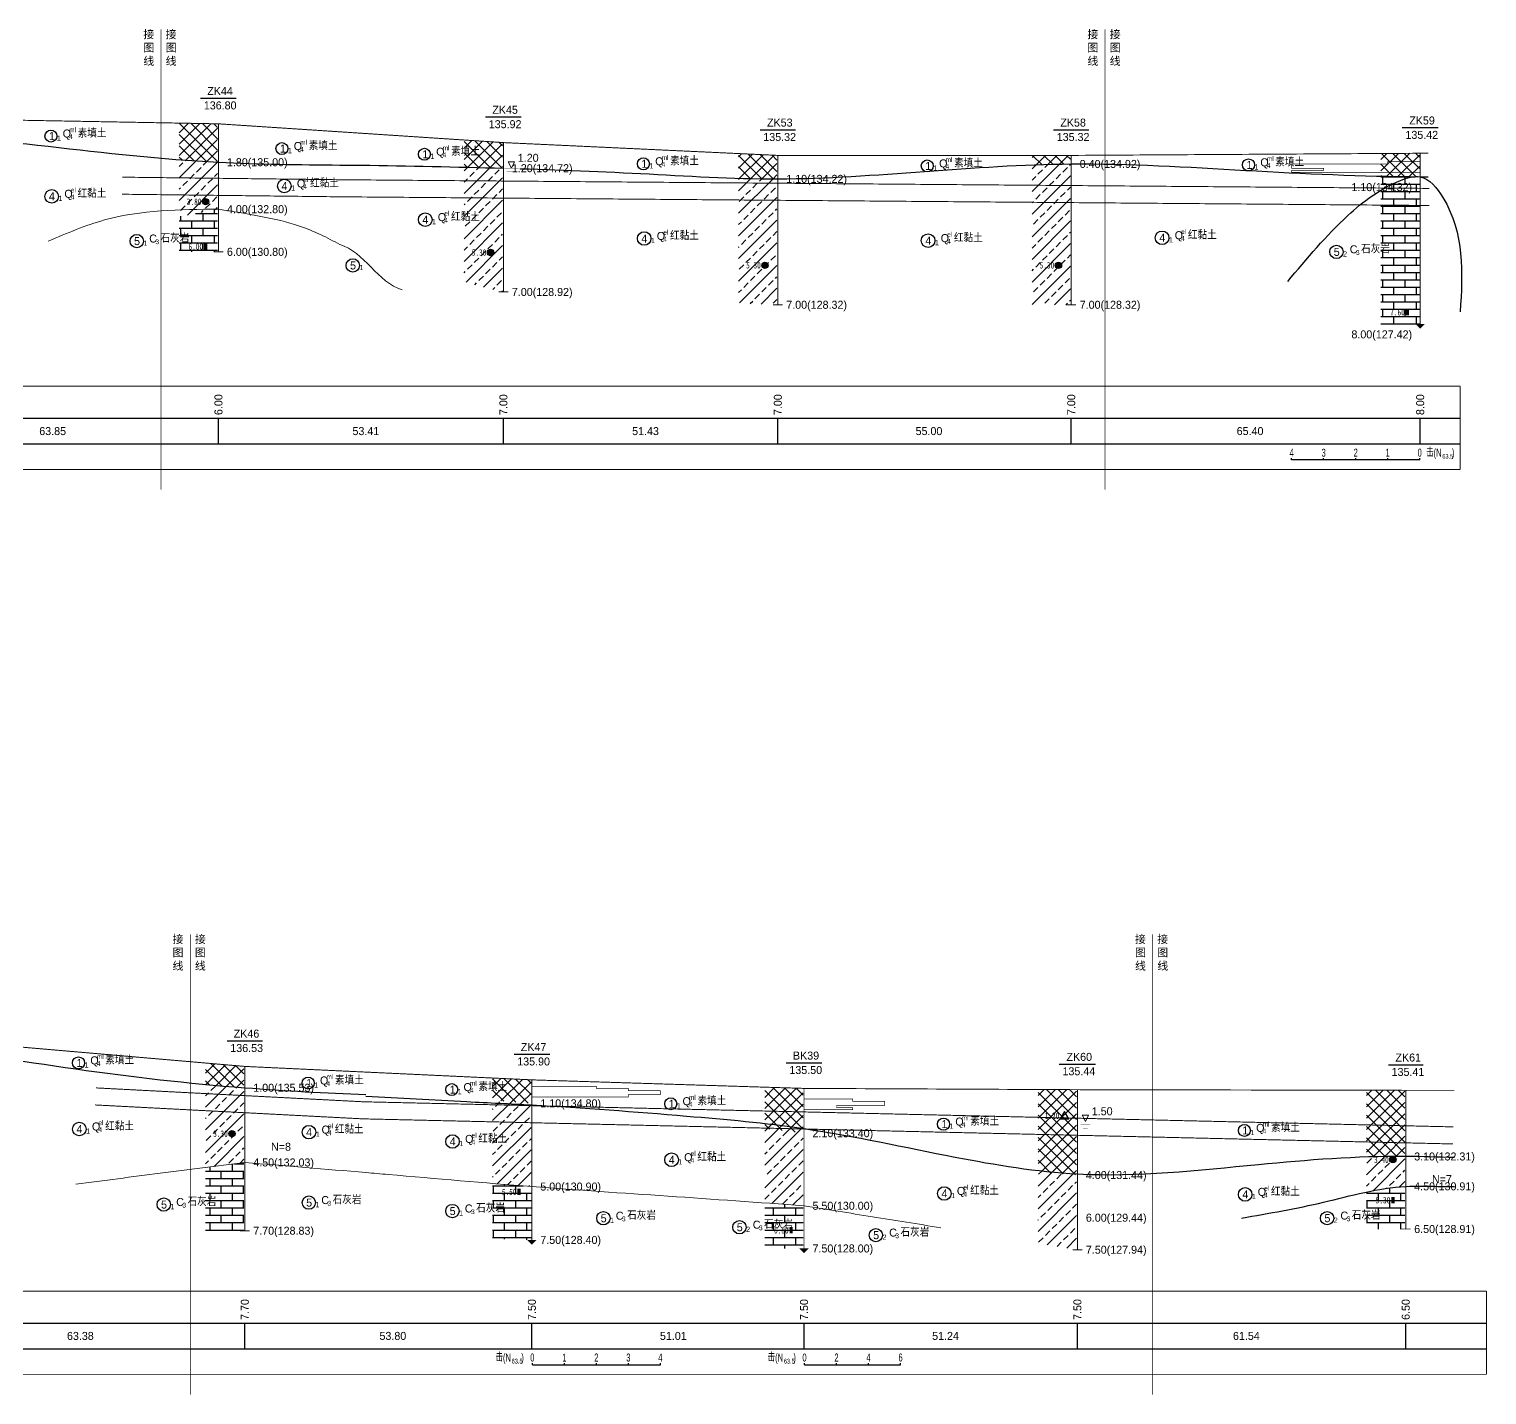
# Model space of a CAD drawing. Header units: inches. Extents: x -205 to 12199, y -11610 to -150.
# Drawn here: x 335.3 to 790.6, y -1922.2 to -1495.5 of the extents above; entities that cross this region are included whole.
import ezdxf
from ezdxf.enums import TextEntityAlignment as Align

# ---------------------------------------------------------------- set-up
doc = ezdxf.new("R2010")
doc.units = ezdxf.units.IN
doc.header["$MEASUREMENT"] = 0
doc.linetypes.add('ACAD_ISO03W100', pattern=[30, 12, -18])
doc.linetypes.add('ACAD_ISO05W100', pattern=[34, 24, -3, 0.5, -3, 0.5, -3])
for name, color, linetype in [('GiCAD_PouMian', 7, 'Continuous'), ('GICAD_QUYANG', 7, 'Continuous'), ('地质-原位曲线', 7, 'Continuous'), ('地质-图框', 7, 'Continuous'), ('地质-地层符号', 3, 'Continuous'), ('地质-地层线', 7, 'Continuous'), ('地质-地面线', 7, 'Continuous'), ('地质-填充花纹', 4, 'Continuous'), ('地质-文字', 7, 'Continuous'), ('地质-标注栏', 7, 'Continuous'), ('地质-标贯', 7, 'Continuous'), ('地质-水位线', 5, 'Continuous'), ('地质-钻孔', 7, 'Continuous'), ('管底', 7, 'Continuous'), ('红线', 1, 'ACAD_ISO05W100')]:
    doc.layers.add(name, color=color, linetype=linetype)
doc.styles.add('LZ_PMT_LINE', font='', dxfattribs={"height": 2})
doc.styles.get("Standard").update_dxf_attribs({"font": ''})
doc.styles.add('地层编号', font='Comfont.shx', dxfattribs={"width": 0.7, "height": 2.5, "bigfont": 'Hztxt12a.shx'})
doc.styles.add('层底标注', font='Comfont.shx', dxfattribs={"width": 0.7, "height": 2.5, "bigfont": 'Hztxt12a.shx'})
doc.styles.add('岩土名称', font='Comfont.shx', dxfattribs={"width": 0.7, "height": 2.5, "bigfont": 'Hztxt12a.shx'})
doc.styles.add('时代', font='Comfont.shx', dxfattribs={"width": 0.7, "height": 2.5, "bigfont": 'Hztxt12a.shx'})
doc.styles.add('标注栏数据', font='Comfont.shx', dxfattribs={"width": 0.7, "height": 2.5, "bigfont": 'Hztxt12a.shx'})
doc.styles.add('标贯动探', font='Comfont.shx', dxfattribs={"width": 0.7, "height": 2.5, "bigfont": 'Hztxt12a.shx'})
doc.styles.add('钻孔标注', font='Comfont.shx', dxfattribs={"width": 0.7, "height": 2.5, "bigfont": 'Hztxt12a.shx'})
doc.styles.get('LZ_PMT_LINE').set_extended_font_data('SimSun')
doc.styles.get('Standard').set_extended_font_data('SimSun')
doc.linetypes.add('bzhjcx', pattern='A,0.001,[2,XX1.shx,S=1,R=0,X=1,Y=0],-2', length=2.001)
doc.linetypes.add('swx', pattern='A,7,-1.5,["●",LZ_PMT_LINE,S=0.05,R=0,X=0,Y=0],-1.5', length=10)
pattern_1 = [(45, (-6948.877, -1704.864), (-3.535534, 3.535534), []), (45, (-6945.3413, -1704.864), (-3.535534, 3.535534), [2, -1])]
pattern_2 = [(45, (-6948.8768, -1704.864), (-1.76776695, 1.76776695), []), (135, (-6948.8768, -1704.864), (-1.76776695, -1.76776695), [])]
pattern_3 = [(45, (-7800.7176, -1992.5664), (-3.535534, 3.535534), []), (45, (-7797.182, -1992.5664), (-3.535534, 3.535534), [2, -1])]
pattern_4 = [(0, (-7800.7176, -1992.5664), (0, 2.3), []), (90, (-7800.7176, -1992.5664), (-3.5, 2.3), [2.3, -2.3])]
pattern_5 = [(45, (-7800.7176, -1992.5664), (-1.76776695, 1.76776695), []), (135, (-7800.7176, -1992.5664), (-1.76776695, -1.76776695), [])]

# ---------------------------------------------------------------- blocks, each defined once
blk = doc.blocks.new('gkqy_yuan.dwg不标')
at = {"layer": 'GiCAD_PouMian'}
h = blk.add_hatch(color=7, dxfattribs=at)
edge = h.paths.add_edge_path()
edge.add_arc((0, 0), 1, 0, 360)
at = {"layer": 'GICAD_QUYANG', "color": 7}
blk.add_circle((0, 0), 1, dxfattribs=at)
blk = doc.blocks.new('gkqy_yan.dwg不标', base_point=(0, -1))
at = {"color": 7}
blk.add_solid([(-0.5, -2), (-0.5, 0), (0.5, -2), (0.5, 0)], dxfattribs=at)
blk = doc.blocks.new('shuiweifhcj')
at = {"color": 7, "linetype": 'Continuous'}
blk.add_wipeout([(-2.46, -2.23), (2.54, -2.23), (2.54, 2.23), (-2.46, 2.23)], dxfattribs=at).dxf.layer = '地质-水位线'
at = {"color": 7}
for points, const_width in [([(-2.25, 0.02), (2.32, 0.02)], 0.075), ([(-1.5, -1), (1.5, -1)], 0.075), ([(-0.75, -2), (0.75, -2)], 0.05)]:
    blk.add_lwpolyline(points, dxfattribs=dict(at, const_width=const_width))
at = {"color": 7, "lineweight": 0}
blk.add_lwpolyline([(0.02, 0.02), (1.02, 2.02), (-0.98, 2.02), (0.02, 0.02)], dxfattribs=at)
blk = doc.blocks.new('gkqy_shui.dwg不标', base_point=(0, 0.38))
at = {"color": 7}
blk.add_lwpolyline([(1.33, -0.77), (0, 1.53), (-1.33, -0.77)], close=True, dxfattribs=at)

msp = doc.modelspace()

# ---------------------------------------------------------------- hatches: boundary and pattern name
at = {"layer": '地质-填充花纹', "linetype": 'Continuous'}
h = msp.add_hatch(dxfattribs=at)
h.set_pattern_fill('GKSTT', scale=0.5, style=0, pattern_type=2)
h.set_pattern_definition([(45, (-6858.8768, -1704.864), (-1.76776695, 1.76776695), []), (135, (-6858.8768, -1704.864), (-1.76776695, -1.76776695), [])])
h.paths.add_polyline_path([(394.15814, -1525.04341), (394.15814, -1537.03266), (385.9777, -1536.53245), (382.15814, -1536.24707), (382.15814, -1524.82539)])
h = msp.add_hatch(dxfattribs=at)
h.set_pattern_fill('GKSTT', scale=0.5, style=0, pattern_type=2)
h.set_pattern_definition(pattern_2)
h.paths.add_polyline_path([(483.16923, -1530.89817), (483.16923, -1538.90772), (473.90696, -1538.65084), (471.16923, -1538.5817), (471.16923, -1530.10725)])
h = msp.add_hatch(dxfattribs=at)
h.set_pattern_fill('GKSTT', scale=0.5, style=0, pattern_type=2)
h.set_pattern_definition(pattern_2)
h.paths.add_polyline_path([(568.88648, -1534.90292), (568.88648, -1542.24553), (561.23996, -1542.1724), (556.88648, -1542.05758), (556.88648, -1534.34295)])
h = msp.add_hatch(dxfattribs=at)
h.set_pattern_fill('GKSTT', scale=0.5, style=0, pattern_type=2)
h.set_pattern_definition(pattern_2)
h.paths.add_polyline_path([(769.55516, -1541.57828), (760.26204, -1541.46544), (757.55516, -1541.40447), (757.55516, -1534.3229), (769.55516, -1534.24951)])
h = msp.add_hatch(dxfattribs=at)
h.set_pattern_fill('GKFZNT', scale=0.5, style=0, pattern_type=2)
h.set_pattern_definition([(45, (-6858.877, -1704.864), (-3.535534, 3.535534), []), (45, (-6855.3413, -1704.864), (-3.535534, 3.535534), [2, -1])])
h.paths.add_polyline_path([(385.9777, -1536.53245), (394.15814, -1537.03266), (394.15814, -1551.76176), (387.45927, -1553.02501), (382.54588, -1553.95155), (382.15814, -1554.02467), (382.15814, -1536.24707)])
h = msp.add_hatch(dxfattribs=at)
h.set_pattern_fill('GKFZNT', scale=0.5, style=0, pattern_type=2)
h.set_pattern_definition(pattern_1)
h.paths.add_polyline_path([(473.90696, -1538.65084), (483.16923, -1538.90772), (483.16923, -1577.52252), (477.80714, -1576.2615), (472.2417, -1574.6577), (471.16923, -1574.31724), (471.16923, -1538.5817)])
h = msp.add_hatch(dxfattribs=at)
h.set_pattern_fill('GKSTT', scale=0.5, style=0, pattern_type=2)
h.set_pattern_definition(pattern_2)
h.paths.add_polyline_path([(660.55312, -1537.58543), (654.90303, -1537.67976), (649.90523, -1537.82718), (648.55312, -1537.88098), (648.55312, -1534.91459), (660.55312, -1534.91459)])
h = msp.add_hatch(dxfattribs=at)
h.set_pattern_fill('GKFZNT', scale=0.5, style=0, pattern_type=2)
h.set_pattern_definition(pattern_1)
h.paths.add_polyline_path([(660.55312, -1581.58), (655.71228, -1581.55579), (650.6213, -1581.53224), (648.55312, -1581.52422), (648.55312, -1537.88098), (649.90523, -1537.82718), (654.90303, -1537.67976), (660.55312, -1537.58543)])
h = msp.add_hatch(dxfattribs=at)
h.set_pattern_fill('GKFZNT', scale=0.5, style=0, pattern_type=2)
h.set_pattern_definition(pattern_1)
h.paths.add_polyline_path([(561.23996, -1542.1724), (568.88648, -1542.24553), (568.88648, -1581.57077), (563.78852, -1581.35689), (558.44315, -1581.07925), (556.88648, -1580.98958), (556.88648, -1542.05758)])
h = msp.add_hatch(dxfattribs=at)
h.set_pattern_fill('GKSHY', scale=0.5, style=0, pattern_type=2)
h.set_pattern_definition([(0, (-6948.8768, -1704.864), (0, 2.3), []), (90, (-6948.8768, -1704.864), (-3.5, 2.3), [2.3, -2.3])])
h.paths.add_polyline_path([(760.26204, -1541.46544), (769.55516, -1541.57828), (769.55516, -1587.58132), (757.55516, -1587.58132), (757.55516, -1541.40447)])
h = msp.add_hatch(dxfattribs=at)
h.set_pattern_fill('GKSHY', scale=0.5, style=0, pattern_type=2)
h.set_pattern_definition([(0, (-6858.8768, -1704.864), (0, 2.3), []), (90, (-6858.8768, -1704.864), (-3.5, 2.3), [2.3, -2.3])])
h.paths.add_polyline_path([(394.15814, -1565.04795), (382.15814, -1565.04795), (382.15814, -1554.02467), (382.54588, -1553.95155), (387.45927, -1553.02501), (394.15814, -1551.76176)])
h = msp.add_hatch(dxfattribs=at)
h.set_pattern_fill('GKSTT', scale=0.5, style=0, pattern_type=2)
h.set_pattern_definition([(45, (-7710.7176, -1992.5664), (-1.76776695, 1.76776695), []), (135, (-7710.7176, -1992.5664), (-1.76776695, -1.76776695), [])])
h.paths.add_polyline_path([(402.38941, -1819.52873), (402.38941, -1826.19628), (394.5166, -1825.54329), (390.38941, -1825.16331), (390.38941, -1818.49111)])
h = msp.add_hatch(dxfattribs=at)
h.set_pattern_fill('GKFZNT', scale=0.5, style=0, pattern_type=2)
h.set_pattern_definition([(45, (-7710.7176, -1992.5664), (-3.535534, 3.535534), []), (45, (-7707.182, -1992.5664), (-3.535534, 3.535534), [2, -1])])
h.paths.add_polyline_path([(394.5166, -1825.54329), (402.38941, -1826.19628), (402.38941, -1849.58238), (396.07127, -1850.3919), (391.11181, -1851.02733), (390.38941, -1851.11989), (390.38941, -1825.16331)])
h = msp.add_hatch(dxfattribs=at)
h.set_pattern_fill('GKSTT', scale=0.5, style=0, pattern_type=2)
h.set_pattern_definition(pattern_5)
h.paths.add_polyline_path([(492.06137, -1823.73868), (492.06137, -1831.06489), (482.43356, -1830.33957), (480.06137, -1830.19135), (480.06137, -1823.17662)])
h = msp.add_hatch(dxfattribs=at)
h.set_pattern_fill('GKFZNT', scale=0.5, style=0, pattern_type=2)
h.set_pattern_definition(pattern_3)
h.paths.add_polyline_path([(482.43356, -1830.33957), (492.06137, -1831.06489), (492.06137, -1857.06385), (482.34871, -1856.29178), (480.06137, -1856.10302), (480.06137, -1830.19135)])
h = msp.add_hatch(dxfattribs=at)
h.set_pattern_fill('GKSTT', scale=0.5, style=0, pattern_type=2)
h.set_pattern_definition(pattern_5)
h.paths.add_polyline_path([(577.07775, -1826.40917), (577.07775, -1840.38752), (569.61723, -1839.50739), (565.07775, -1839.00049), (565.07775, -1826.03278)])
h = msp.add_hatch(dxfattribs=at)
h.set_pattern_fill('GKSTT', scale=0.5, style=0, pattern_type=2)
h.set_pattern_definition(pattern_5)
h.paths.add_polyline_path([(662.47216, -1826.81582), (662.47216, -1853.46223), (654.52685, -1852.78109), (650.47216, -1852.27482), (650.47216, -1826.75962)])
h = msp.add_hatch(dxfattribs=at)
h.set_pattern_fill('GKSTT', scale=0.5, style=0, pattern_type=2)
h.set_pattern_definition(pattern_5)
h.paths.add_polyline_path([(765.03354, -1827.0165), (765.03354, -1847.68711), (758.90392, -1847.77192), (753.90566, -1847.90284), (753.03354, -1847.93467), (753.03354, -1826.9931)])
h = msp.add_hatch(dxfattribs=at)
h.set_pattern_fill('GKFZNT', scale=0.5, style=0, pattern_type=2)
h.set_pattern_definition(pattern_3)
h.paths.add_polyline_path([(569.61723, -1839.50739), (577.07775, -1840.38752), (577.07775, -1863.06581), (569.73319, -1862.54084), (565.07775, -1862.20869), (565.07775, -1839.00049)])
h = msp.add_hatch(dxfattribs=at)
h.set_pattern_fill('GKFZNT', scale=0.5, style=0, pattern_type=2)
h.set_pattern_definition(pattern_3)
h.paths.add_polyline_path([(765.03354, -1857.04289), (759.16521, -1857.65099), (754.24346, -1858.52881), (753.03354, -1858.79713), (753.03354, -1847.93467), (753.90566, -1847.90284), (758.90392, -1847.77192), (765.03354, -1847.68711)])
h = msp.add_hatch(dxfattribs=at)
h.set_pattern_fill('GKSHY', scale=0.5, style=0, pattern_type=2)
h.set_pattern_definition([(0, (-7710.7176, -1992.5664), (0, 2.3), []), (90, (-7710.7176, -1992.5664), (-3.5, 2.3), [2.3, -2.3])])
h.paths.add_polyline_path([(402.38941, -1870.88368), (390.38941, -1870.88368), (390.38941, -1851.11989), (391.11181, -1851.02733), (396.07127, -1850.3919), (402.38941, -1849.58238)])
h = msp.add_hatch(dxfattribs=at)
h.set_pattern_fill('GKFZNT', scale=0.5, style=0, pattern_type=2)
h.set_pattern_definition(pattern_3)
h.paths.add_polyline_path([(654.52685, -1852.78109), (662.47216, -1853.46223), (662.47216, -1876.77679), (650.47216, -1874.84692), (650.47216, -1852.27482)])
h = msp.add_hatch(dxfattribs=at)
h.set_pattern_fill('GKSHY', scale=0.5, style=0, pattern_type=2)
h.set_pattern_definition(pattern_4)
h.paths.add_polyline_path([(482.34871, -1856.29178), (492.06137, -1857.06385), (492.06137, -1873.74239), (480.06137, -1873.35877), (480.06137, -1856.10302)])
h = msp.add_hatch(dxfattribs=at)
h.set_pattern_fill('GKSHY', scale=0.5, style=0, pattern_type=2)
h.set_pattern_definition(pattern_4)
h.paths.add_polyline_path([(765.03354, -1870.35032), (753.03354, -1870.35032), (753.03354, -1858.79713), (754.24346, -1858.52881), (759.16521, -1857.65099), (765.03354, -1857.04289)])
h = msp.add_hatch(dxfattribs=at)
h.set_pattern_fill('GKSHY', scale=0.5, style=0, pattern_type=2)
h.set_pattern_definition(pattern_4)
h.paths.add_polyline_path([(569.73319, -1862.54084), (577.07775, -1863.06581), (577.07775, -1876.41701), (565.07775, -1876.41701), (565.07775, -1862.20869)])

# ---------------------------------------------------------------- linework, layer by layer
msp.add_spline([(728.41612, -1574.354), (747.20274, -1553.71158), (763.6058, -1542.76839), (769.80516, -1541.58132), (776.89558, -1548.06419), (782.3232, -1583.81051)], degree=3)
at = {"layer": '地质-原位曲线', "color": 7, "linetype": 'Continuous'}
for p, q in [((729.65494, -1630.04797), (729.65494, -1629.54797)), ((769.65494, -1630.04797), (729.65494, -1630.04797)), ((739.65494, -1630.04797), (739.65494, -1629.54797)), ((749.65494, -1630.04797), (749.65494, -1629.54797)), ((759.65494, -1630.04797), (759.65494, -1629.54797)), ((769.65494, -1630.04797), (769.65494, -1629.54797)), ((492.46109, -1912.75034), (492.46109, -1912.25034)), ((502.46109, -1912.75034), (502.46109, -1912.25034)), ((512.46109, -1912.75034), (512.46109, -1912.25034)), ((522.46109, -1912.75034), (522.46109, -1912.25034)), ((532.46109, -1912.75034), (532.46109, -1912.25034)), ((577.4777, -1912.75034), (577.4777, -1912.25034)), ((587.4777, -1912.75034), (587.4777, -1912.25034)), ((597.4777, -1912.75034), (597.4777, -1912.25034)), ((607.4777, -1912.75034), (607.4777, -1912.25034)), ((492.46109, -1912.75034), (532.46109, -1912.75034)), ((577.4777, -1912.75034), (607.4777, -1912.75034))]:
    msp.add_line(p, q, dxfattribs=at)
at = {"layer": '地质-原位曲线', "color": 7, "linetype": 'Continuous', "const_width": 0.2, "flags": 128}
for points in [[(769.65494, -1536.91465), (759.65494, -1536.91465), (759.65494, -1537.58132), (729.65494, -1537.58132), (729.65494, -1538.24798), (729.65494, -1538.24798), (729.65494, -1538.91465), (739.65494, -1538.91465), (739.65494, -1539.58132), (729.65494, -1539.58132), (729.65494, -1540.24798), (769.65494, -1540.24798)], [(492.46109, -1825.75039), (512.46109, -1825.75039), (512.46109, -1826.41704), (522.46109, -1826.41704), (522.46109, -1827.08372), (532.46109, -1827.08372), (532.46109, -1827.75039), (532.46109, -1827.75039), (532.46109, -1828.41704), (522.46109, -1828.41704), (522.46109, -1829.08372), (492.46109, -1829.08372)], [(577.4777, -1829.75034), (592.4777, -1829.75034), (592.4777, -1830.41701), (602.4777, -1830.41701), (602.4777, -1831.08367), (602.4777, -1831.08367), (602.4777, -1831.75034), (587.4777, -1831.75034), (587.4777, -1832.41701), (592.4777, -1832.41701), (592.4777, -1833.08367), (577.4777, -1833.08367)]]:
    msp.add_lwpolyline(points, dxfattribs=at)
at = {"layer": '地质-地层符号', "color": 7, "linetype": 'Continuous'}
for centre, major_axis in [((342.07721, -1528.88131), (0, 1.875)), ((414.23871, -1532.78892), (0, 1.875)), ((458.74426, -1534.55549), (0, 1.875)), ((527.15286, -1537.54795), (0, 1.875)), ((615.8448, -1538.21459), (0, 1.875)), ((716.17914, -1537.88129), (0, 1.875)), ((414.97701, -1544.48054), (0, 2.125)), ((342.32721, -1547.71464), (0, 2.125)), ((458.99426, -1554.99028), (0, 2.125)), ((368.88851, -1561.68962), (0, 2.08333)), ((527.40286, -1560.88129), (0, 2.125)), ((616.0948, -1561.54792), (0, 2.125)), ((689.17863, -1560.6606), (0, 2.125)), ((743.63799, -1565.05501), (0, 2.08333)), ((436.3666, -1569.29919), (0, 2.08333)), ((350.70146, -1818.45037), (0, 1.875)), ((422.43394, -1824.7423), (0, 1.875)), ((467.26992, -1826.7942), (0, 1.875)), ((535.69456, -1831.21703), (0, 1.875)), ((350.95146, -1839.11704), (0, 2.125)), ((422.68394, -1840.08632), (0, 2.125)), ((620.89995, -1837.58367), (0, 1.875)), ((714.87785, -1839.55032), (0, 1.875)), ((467.51992, -1843.00122), (0, 2.125)), ((535.94456, -1848.71703), (0, 2.125)), ((621.14995, -1859.25034), (0, 2.125)), ((715.12785, -1859.55033), (0, 2.125)), ((377.31677, -1862.70866), (0, 2.08333)), ((422.64227, -1862.10653), (0, 2.08333)), ((467.47825, -1864.73622), (0, 2.08333)), ((514.6488, -1866.98912), (0, 2.08333)), ((740.72653, -1866.95866), (0, 2.08333)), ((557.15699, -1869.79299), (0, 2.08333)), ((599.75968, -1872.26701), (0, 2.08333))]:
    msp.add_ellipse(centre, major_axis=major_axis, ratio=1, dxfattribs=at)
at = {"layer": '地质-地层线', "color": 7, "lineweight": 25}
for points, knots in [([(92.31928, -1525.91463), (95.6526, -1525.91371), (102.31925, -1525.91187), (123.31814, -1525.94082), (155.30904, -1525.42393), (198.93131, -1524.25691), (243.1371, -1526.27583), (290.90104, -1526.36112), (341.20253, -1532.07398), (389.20221, -1537.56531), (419.67256, -1537.79809), (432.31928, -1537.91529)], [0, 0, 0, 0, 10, 20, 62.995636475, 105.99127295, 150.85304123, 195.71480951, 249.152050748, 302.589291986, 340.512808094, 340.512808094, 340.512808094, 340.512808094]), ([(432.31928, -1537.91529), (434.51752, -1537.93566), (451.56037, -1538.09842), (482.88219, -1538.80173), (526.27535, -1540.35576), (570.1426, -1543.31093), (614.97006, -1539.86212), (663.67252, -1536.44965), (715.31175, -1539.70782), (752.46509, -1541.53617), (771.48121, -1541.58756), (772.31928, -1541.58865)], [340.512808094, 340.512808094, 340.512808094, 340.512808094, 347.104623102, 391.619954218, 434.510973121, 477.401992023, 523.294668166, 569.187344309, 623.725048171, 678.262752032, 680.777046144, 680.777046144, 680.777046144, 680.777046144]), ([(100.47847, -1815.95036), (103.81169, -1815.95421), (110.47813, -1815.96192), (130.92929, -1815.84374), (161.76652, -1817.86539), (204.98337, -1821.01922), (250.02552, -1817.32981), (299.09717, -1812.19592), (349.82601, -1820.78986), (397.53087, -1826.30533), (427.84931, -1827.81781), (440.47847, -1828.35841)], [0, 0, 0, 0, 10, 20, 61.343262624, 102.686525249, 149.737052744, 196.787580239, 249.929060945, 303.070541651, 340.973324482, 340.973324482, 340.973324482, 340.973324482])]:
    msp.add_open_spline(points, degree=3, knots=knots, dxfattribs=at)
at = {"layer": '地质-地层线', "color": 7, "linetype": 'bzhjcx', "lineweight": 0}
for points in [[(341.20321, -1561.74778), (358.84143, -1555.09179), (394.40814, -1551.71462)], [(349.82746, -1856.31691), (376.23344, -1852.93363), (402.63941, -1849.55035)], [(577.32775, -1863.08368), (598.67585, -1866.51693), (620.02395, -1869.95018)]]:
    msp.add_spline(points, degree=3, dxfattribs=at)
for points, knots in [([(394.40814, -1551.71462), (403.42108, -1553.13786), (418.77641, -1555.56263), (428.36061, -1560.63608), (432.31928, -1562.73163)], [0, 0, 0, 0, 23.17282119, 39.479477978, 39.479477978, 39.479477978, 39.479477978]), ([(440.47847, -1852.71848), (442.81085, -1852.91704), (460.08675, -1854.39451), (491.50753, -1857.18927), (534.82261, -1860.04427), (563.15937, -1862.07054), (577.32775, -1863.08368)], [37.971522638, 37.971522638, 37.971522638, 37.971522638, 44.993922575, 89.98784515, 132.601763066, 175.215680981, 175.215680981, 175.215680981, 175.215680981])]:
    msp.add_open_spline(points, degree=3, knots=knots, dxfattribs=at)
at = {"layer": '地质-地层线', "color": 7, "linetype": 'bzhjcx', "lineweight": 0, "start_tangent": (0.960274645, -0.279056635), "end_tangent": (0.960274645, -0.279056635)}
msp.add_spline([(432.31928, -1562.73163), (451.81359, -1576.91835)], degree=3, dxfattribs=at)
at = {"layer": '地质-地层线', "color": 7, "linetype": 'bzhjcx', "lineweight": 0}
msp.add_open_spline([(402.63941, -1849.55035), (415.25311, -1850.59759), (427.86681, -1851.64482), (440.47847, -1852.71848)], degree=3, dxfattribs=at)
at = {"layer": '地质-地层线', "color": 7, "linetype": 'bzhjcx'}
msp.add_open_spline([(714.00385, -1866.9168), (722.56677, -1865.43727), (739.6926, -1862.47821), (759.8645, -1856.51568), (773.68239, -1857.03189), (778.74809, -1857.04868), (780.47847, -1857.0447)], degree=3, knots=[0, 0, 0, 0, 26.113277813, 52.226555627, 62.226555627, 67.418829257, 67.418829257, 67.418829257, 67.418829257], dxfattribs=at)
at = {"layer": '地质-地面线', "color": 7, "linetype": 'Continuous', "const_width": 0.3}
for points in [[(92.31928, -1517.24796), (112.31928, -1517.24796), (198.30309, -1520.78129), (287.99628, -1523.11466), (394.40814, -1525.04795), (432.31928, -1527.54666)], [(432.31928, -1527.54666), (483.41923, -1530.91465), (569.13648, -1534.91459), (660.80312, -1534.91459), (769.80516, -1534.24798), (772.31928, -1534.24798)], [(100.47847, -1811.95036), (120.47847, -1811.95036), (203.07139, -1814.55035), (297.01352, -1810.41705), (402.63941, -1819.55035), (440.47847, -1821.32265)], [(440.47847, -1821.32265), (492.31137, -1823.75039), (577.32775, -1826.41701), (662.72216, -1826.817), (765.28354, -1827.01699), (780.47847, -1827.01699)]]:
    msp.add_lwpolyline(points, dxfattribs=at)
at = {"layer": '地质-标注栏', "color": 7, "linetype": 'Continuous', "const_width": 0.3}
for points in [[(52.31949, -1607.04797), (442.31949, -1607.04797)], [(392.31949, -1607.04797), (782.31949, -1607.04797)], [(782.31949, -1607.04797), (782.31949, -1633.04797)], [(52.31949, -1633.04797), (442.31949, -1633.04797)], [(392.31949, -1633.04797), (782.31949, -1633.04797)], [(60.47867, -1889.75034), (450.47867, -1889.75034)], [(400.47867, -1889.75034), (790.47867, -1889.75034)], [(790.47867, -1889.75034), (790.47867, -1915.75034)], [(60.47867, -1915.75034), (450.47867, -1915.75034)], [(400.47867, -1915.75034), (790.47867, -1915.75034)]]:
    msp.add_lwpolyline(points, dxfattribs=at)
at = {"layer": '地质-标注栏', "color": 7, "linetype": 'Continuous'}
for points in [[(52.31949, -1617.04797), (442.31949, -1617.04797)], [(392.31949, -1617.04797), (782.31949, -1617.04797)], [(394.40814, -1625.04797), (394.40814, -1617.04797)], [(394.40814, -1625.04797), (394.40814, -1617.04797)], [(483.41923, -1625.04797), (483.41923, -1617.04797)], [(483.41923, -1625.04797), (483.41923, -1617.04797)], [(569.13648, -1625.04797), (569.13648, -1617.04797)], [(569.13648, -1625.04797), (569.13648, -1617.04797)], [(660.80312, -1625.04797), (660.80312, -1617.04797)], [(660.80312, -1625.04797), (660.80312, -1617.04797)], [(769.80516, -1625.04797), (769.80516, -1617.04797)], [(52.31949, -1625.04797), (442.31949, -1625.04797)], [(392.31949, -1625.04797), (782.31949, -1625.04797)], [(60.47867, -1899.75034), (450.47867, -1899.75034)], [(400.47867, -1899.75034), (790.47867, -1899.75034)], [(402.63941, -1907.75034), (402.63941, -1899.75034)], [(402.63941, -1907.75034), (402.63941, -1899.75034)], [(492.31137, -1907.75034), (492.31137, -1899.75034)], [(492.31137, -1907.75034), (492.31137, -1899.75034)], [(577.32775, -1907.75034), (577.32775, -1899.75034)], [(577.32775, -1907.75034), (577.32775, -1899.75034)], [(662.72216, -1907.75034), (662.72216, -1899.75034)], [(662.72216, -1907.75034), (662.72216, -1899.75034)], [(765.28354, -1907.75034), (765.28354, -1899.75034)], [(60.47867, -1907.75034), (450.47867, -1907.75034)], [(400.47867, -1907.75034), (790.47867, -1907.75034)]]:
    msp.add_lwpolyline(points, dxfattribs=at)
at = {"layer": '地质-钻孔', "color": 7, "linetype": 'Continuous'}
for p, q in [((388.83658, -1517.04795), (399.97964, -1517.04795)), ((477.84781, -1522.91465), (488.99087, -1522.91465)), ((563.6066, -1526.91459), (574.66617, -1526.91459)), ((655.27359, -1526.91459), (666.33267, -1526.91459)), ((764.19205, -1526.24798), (775.41812, -1526.24798)), ((397.10953, -1811.55035), (408.1691, -1811.55035)), ((486.74039, -1815.75039), (497.88297, -1815.75039)), ((571.75602, -1818.41701), (582.89957, -1818.41701)), ((657.06754, -1818.81699), (668.37711, -1818.81699)), ((759.87906, -1819.01699), (770.68863, -1819.01699))]:
    msp.add_line(p, q, dxfattribs=at)
at = {"layer": '地质-钻孔', "color": 7, "const_width": 0.3, "flags": 128}
for points in [[(394.40814, -1525.04795), (394.40814, -1565.04795)], [(769.80516, -1534.24798), (769.80516, -1587.58132)], [(569.13648, -1534.91459), (569.13648, -1581.58125)], [(660.80312, -1534.91459), (660.80312, -1581.58125)], [(402.63941, -1819.55035), (402.63941, -1870.88368)], [(492.31137, -1823.75039), (492.31137, -1873.75039)], [(577.32775, -1826.41701), (577.32775, -1876.41701)], [(765.28354, -1827.01699), (765.28354, -1870.35032)]]:
    msp.add_lwpolyline(points, dxfattribs=at)
at = {"layer": '地质-钻孔', "color": 7, "linetype": 'Continuous', "const_width": 0.3, "flags": 128}
for points in [[(392.90814, -1565.04795), (395.90814, -1565.04795)], [(481.91923, -1577.58132), (484.91923, -1577.58132)], [(567.63648, -1581.58125), (570.63648, -1581.58125)], [(659.30312, -1581.58125), (662.30312, -1581.58125)], [(401.13941, -1870.88368), (404.13941, -1870.88368)], [(763.78354, -1870.35032), (766.78354, -1870.35032)], [(661.22216, -1876.817), (664.22216, -1876.817)]]:
    msp.add_lwpolyline(points, dxfattribs=at)
at = {"layer": '地质-钻孔', "color": 7, "linetype": 'Continuous'}
for points in [[(768.30516, -1587.58132), (771.30516, -1587.58132), (769.80516, -1589.08132)], [(490.81137, -1873.75039), (493.81137, -1873.75039), (492.31137, -1875.25039)], [(575.82775, -1876.41701), (578.82775, -1876.41701), (577.32775, -1877.91701)]]:
    msp.add_solid(points, dxfattribs=at)
at = {"layer": '管底', "linetype": 'swx', "const_width": 0.3}
for points in [[(364.38147, -1541.71534), (432.5472, -1542.51928)], [(364.31857, -1547.04797), (432.4843, -1547.85191)], [(432.4843, -1547.85191), (772.64138, -1550.56025)], [(356.11516, -1826.25956), (439.71053, -1830.60072)], [(355.83859, -1831.58539), (439.43396, -1835.92654)]]:
    msp.add_lwpolyline(points, dxfattribs=at)
at = {"layer": '红线', "linetype": 'ACAD_ISO03W100', "ltscale": 0.4, "const_width": 0.2}
for points in [[(376.46995, -1495.56956), (376.46995, -1639.36047)], [(671.37061, -1495.56956), (671.37061, -1639.36047)], [(385.58106, -1778.27193), (385.58106, -1922.06284)], [(686.23175, -1778.27193), (686.23175, -1922.06284)]]:
    msp.add_lwpolyline(points, dxfattribs=at)

# ---------------------------------------------------------------- block references
at = {"layer": '地质-图框', "color": 7, "linetype": 'Continuous'}
for name, p in [('gkqy_yuan.dwg不标', (390.40814, -1549.38128)), ('gkqy_yan.dwg不标', (390.40814, -1563.38128)), ('gkqy_yuan.dwg不标', (479.41923, -1565.24798)), ('gkqy_yuan.dwg不标', (565.13648, -1569.24792)), ('gkqy_yuan.dwg不标', (656.80312, -1569.24792)), ('gkqy_yan.dwg不标', (765.80516, -1583.91465)), ('gkqy_shui.dwg不标', (658.72216, -1834.817)), ('gkqy_yuan.dwg不标', (398.63941, -1840.55035)), ('gkqy_yuan.dwg不标', (761.28354, -1848.68365)), ('gkqy_yan.dwg不标', (488.31137, -1858.75039)), ('gkqy_yan.dwg不标', (761.28354, -1861.35032)), ('gkqy_yan.dwg不标', (573.32775, -1870.75035))]:
    msp.add_blockref(name, p, dxfattribs=at)

# ---------------------------------------------------------------- texts
at = {"layer": '地质-原位曲线', "color": 7, "linetype": 'Continuous', "style": '标注栏数据', "width": 0.7}
for s, p in [('4', (729.65494, -1629.04797)), ('3', (739.65494, -1629.04797)), ('2', (749.65494, -1629.04797)), ('1', (759.65494, -1629.04797)), ('0', (769.65494, -1629.04797)), ('0', (492.46109, -1911.75034)), ('1', (502.46109, -1911.75034)), ('2', (512.46109, -1911.75034)), ('3', (522.46109, -1911.75034)), ('4', (532.46109, -1911.75034)), ('0', (577.4777, -1911.75034)), ('2', (587.4777, -1911.75034)), ('4', (597.4777, -1911.75034)), ('6', (607.4777, -1911.75034))]:
    msp.add_text(s, height=2.5, dxfattribs=at).set_placement(p, align=Align.CENTER)
for s, height, p in [('击', 2.5, (771.65494, -1629.04797)), ('(N', 2.5, (774.00494, -1629.04797)), ('63.5', 1.5, (776.71327, -1629.67297)), (')', 2.5, (779.72827, -1629.04797)), ('击', 2.5, (480.94026, -1911.75034)), ('(N', 2.5, (483.29026, -1911.75034)), ('63.5', 1.5, (485.99859, -1912.37534)), (')', 2.5, (489.01359, -1911.75034)), ('击', 2.5, (565.95686, -1911.75034)), ('(N', 2.5, (568.30686, -1911.75034)), ('63.5', 1.5, (571.0152, -1912.37534)), (')', 2.5, (574.0302, -1911.75034))]:
    msp.add_text(s, height=height, dxfattribs=at).set_placement(p)
at = {"layer": '地质-图框', "color": 7, "linetype": 'Continuous', "width": 0.7}
for s, p in [('3.80', (384.53355, -1550.38128)), ('6.00', (385.03355, -1564.38128)), ('5.30', (473.54464, -1566.24798)), ('5.30', (559.26189, -1570.24792)), ('5.30', (650.92853, -1570.24792)), ('7.60', (760.43057, -1584.91465)), ('1.20', (652.52116, -1835.96569)), ('3.30', (392.76482, -1841.55035)), ('3.40', (755.40895, -1849.68365)), ('5.50', (482.93678, -1859.75039)), ('5.30', (755.90895, -1862.35032)), ('6.80', (567.95315, -1871.75035))]:
    msp.add_text(s, height=2, dxfattribs=at).set_placement(p)
at = {"layer": '地质-地层符号', "color": 7, "linetype": 'Continuous'}
for s, height, style, p in [('1', 2.5, '地层编号', (341.45221, -1530.13131)), ('1', 1.625, '地层编号', (343.95221, -1530.33131)), ('Q', 2.5, '时代', (345.76471, -1529.33131)), ('素填土', 2.5, '岩土名称', (350.43138, -1529.33131)), ('1', 2.5, '地层编号', (413.61371, -1534.03892)), ('1', 1.625, '地层编号', (416.11371, -1534.23892)), ('Q', 2.5, '时代', (417.92621, -1533.23892)), ('素填土', 2.5, '岩土名称', (422.59288, -1533.23892)), ('1', 2.5, '地层编号', (458.11926, -1535.80549)), ('1', 1.625, '地层编号', (460.61926, -1536.00549)), ('Q', 2.5, '时代', (462.43176, -1535.00549)), ('素填土', 2.5, '岩土名称', (467.09842, -1535.00549)), ('1', 2.5, '地层编号', (526.52786, -1538.79795)), ('1', 1.625, '地层编号', (529.02786, -1538.99795)), ('Q', 2.5, '时代', (530.84036, -1537.99795)), ('素填土', 2.5, '岩土名称', (535.50702, -1537.99795)), ('1', 2.5, '地层编号', (615.2198, -1539.46459)), ('1', 1.625, '地层编号', (617.7198, -1539.66459)), ('Q', 2.5, '时代', (619.5323, -1538.66459)), ('素填土', 2.5, '岩土名称', (624.19897, -1538.66459)), ('1', 2.5, '地层编号', (715.55414, -1539.13129)), ('1', 1.625, '地层编号', (718.05414, -1539.33129)), ('Q', 2.5, '时代', (719.86664, -1538.33129)), ('素填土', 2.5, '岩土名称', (724.53331, -1538.33129)), ('4', 2.5, '地层编号', (414.10201, -1545.73054)), ('Q', 2.5, '时代', (418.91451, -1544.93054)), ('红黏土', 2.5, '岩土名称', (423.03951, -1544.93054)), ('4', 2.5, '地层编号', (341.45221, -1548.96464)), ('1', 1.625, '地层编号', (344.45221, -1549.16464)), ('Q', 2.5, '时代', (346.26471, -1548.16464)), ('红黏土', 2.5, '岩土名称', (350.38971, -1548.16464)), ('1', 1.625, '地层编号', (417.10201, -1545.93054)), ('红黏土', 2.5, '岩土名称', (467.05676, -1555.44028)), ('4', 2.5, '地层编号', (458.11926, -1556.24028)), ('1', 1.625, '地层编号', (461.11926, -1556.44028)), ('Q', 2.5, '时代', (462.93176, -1555.44028)), ('5', 2.5, '地层编号', (368.05517, -1562.93962)), ('1', 1.625, '地层编号', (370.97184, -1563.13962)), ('C', 2.5, '时代', (372.78434, -1562.13962)), ('石灰岩', 2.5, '岩土名称', (376.32601, -1562.13962)), ('4', 2.5, '地层编号', (526.52786, -1562.13129)), ('1', 1.625, '地层编号', (529.52786, -1562.33129)), ('Q', 2.5, '时代', (531.34036, -1561.33129)), ('红黏土', 2.5, '岩土名称', (535.46536, -1561.33129)), ('4', 2.5, '地层编号', (615.2198, -1562.79792)), ('1', 1.625, '地层编号', (618.2198, -1562.99792)), ('Q', 2.5, '时代', (620.0323, -1561.99792)), ('红黏土', 2.5, '岩土名称', (624.1573, -1561.99792)), ('4', 2.5, '地层编号', (688.30363, -1561.9106)), ('1', 1.625, '地层编号', (691.30363, -1562.1106)), ('Q', 2.5, '时代', (693.11613, -1561.1106)), ('红黏土', 2.5, '岩土名称', (697.24113, -1561.1106)), ('5', 2.5, '地层编号', (742.80465, -1566.30501)), ('2', 1.625, '地层编号', (745.72132, -1566.50501)), ('C', 2.5, '时代', (747.80465, -1565.50501)), ('石灰岩', 2.5, '岩土名称', (751.34632, -1565.50501)), ('5', 2.5, '地层编号', (435.53327, -1570.54919)), ('1', 1.625, '地层编号', (438.44993, -1570.74919)), ('Q', 2.5, '时代', (354.38896, -1818.90037)), ('素填土', 2.5, '岩土名称', (359.05563, -1818.90037)), ('1', 2.5, '地层编号', (350.07646, -1819.70037)), ('1', 1.625, '地层编号', (352.57646, -1819.90037)), ('1', 2.5, '地层编号', (421.80894, -1825.9923)), ('1', 1.625, '地层编号', (424.30894, -1826.1923)), ('Q', 2.5, '时代', (426.12144, -1825.1923)), ('素填土', 2.5, '岩土名称', (430.78811, -1825.1923)), ('1', 2.5, '地层编号', (466.64492, -1828.0442)), ('Q', 2.5, '时代', (470.95742, -1827.2442)), ('素填土', 2.5, '岩土名称', (475.62409, -1827.2442)), ('1', 1.625, '地层编号', (469.14492, -1828.2442)), ('1', 2.5, '地层编号', (535.06956, -1832.46703)), ('Q', 2.5, '时代', (539.38206, -1831.66703)), ('素填土', 2.5, '岩土名称', (544.04873, -1831.66703)), ('1', 1.625, '地层编号', (537.56956, -1832.66703)), ('4', 2.5, '地层编号', (350.07646, -1840.36704)), ('1', 1.625, '地层编号', (353.07646, -1840.56704)), ('Q', 2.5, '时代', (354.88896, -1839.56704)), ('红黏土', 2.5, '岩土名称', (359.01396, -1839.56704)), ('4', 2.5, '地层编号', (421.80894, -1841.33632)), ('Q', 2.5, '时代', (426.62144, -1840.53632)), ('红黏土', 2.5, '岩土名称', (430.74644, -1840.53632)), ('1', 2.5, '地层编号', (620.27495, -1838.83367)), ('1', 1.625, '地层编号', (622.77495, -1839.03367)), ('Q', 2.5, '时代', (624.58745, -1838.03367)), ('素填土', 2.5, '岩土名称', (629.25412, -1838.03367)), ('1', 2.5, '地层编号', (714.25285, -1840.80032)), ('1', 1.625, '地层编号', (716.75285, -1841.00032)), ('Q', 2.5, '时代', (718.56535, -1840.00032)), ('素填土', 2.5, '岩土名称', (723.23202, -1840.00032)), ('1', 1.625, '地层编号', (424.80894, -1841.53632)), ('4', 2.5, '地层编号', (466.64492, -1844.25122)), ('1', 1.625, '地层编号', (469.64492, -1844.45122)), ('Q', 2.5, '时代', (471.45742, -1843.45122)), ('红黏土', 2.5, '岩土名称', (475.58242, -1843.45122)), ('4', 2.5, '地层编号', (535.06956, -1849.96703)), ('1', 1.625, '地层编号', (538.06956, -1850.16703)), ('Q', 2.5, '时代', (539.88206, -1849.16703)), ('红黏土', 2.5, '岩土名称', (544.00706, -1849.16703)), ('Q', 2.5, '时代', (625.08745, -1859.70034)), ('红黏土', 2.5, '岩土名称', (629.21245, -1859.70034)), ('Q', 2.5, '时代', (719.06535, -1860.00033)), ('红黏土', 2.5, '岩土名称', (723.19035, -1860.00033)), ('5', 2.5, '地层编号', (376.48344, -1863.95866)), ('C', 2.5, '时代', (381.2126, -1863.15866)), ('石灰岩', 2.5, '岩土名称', (384.75427, -1863.15866)), ('5', 2.5, '地层编号', (421.80894, -1863.35653)), ('1', 1.625, '地层编号', (424.72561, -1863.55653)), ('C', 2.5, '时代', (426.53811, -1862.55653)), ('石灰岩', 2.5, '岩土名称', (430.07977, -1862.55653)), ('4', 2.5, '地层编号', (620.27495, -1860.50034)), ('1', 1.625, '地层编号', (623.27495, -1860.70034)), ('4', 2.5, '地层编号', (714.25285, -1860.80033)), ('1', 1.625, '地层编号', (717.25285, -1861.00033)), ('1', 1.625, '地层编号', (379.4001, -1864.15866)), ('5', 2.5, '地层编号', (466.64492, -1865.98622)), ('1', 1.625, '地层编号', (469.56159, -1866.18622)), ('C', 2.5, '时代', (471.37409, -1865.18622)), ('石灰岩', 2.5, '岩土名称', (474.91575, -1865.18622)), ('5', 2.5, '地层编号', (513.81547, -1868.23912)), ('1', 1.625, '地层编号', (516.73213, -1868.43912)), ('C', 2.5, '时代', (518.54463, -1867.43912)), ('石灰岩', 2.5, '岩土名称', (522.0863, -1867.43912)), ('5', 2.5, '地层编号', (739.8932, -1868.20866)), ('2', 1.625, '地层编号', (742.80986, -1868.40866)), ('C', 2.5, '时代', (744.8932, -1867.40866)), ('石灰岩', 2.5, '岩土名称', (748.43486, -1867.40866)), ('5', 2.5, '地层编号', (556.32366, -1871.04299)), ('2', 1.625, '地层编号', (559.24032, -1871.24299)), ('C', 2.5, '时代', (561.32366, -1870.24299)), ('石灰岩', 2.5, '岩土名称', (564.86532, -1870.24299)), ('5', 2.5, '地层编号', (598.92635, -1873.51701)), ('C', 2.5, '时代', (603.92635, -1872.71701)), ('石灰岩', 2.5, '岩土名称', (607.46802, -1872.71701)), ('2', 1.625, '地层编号', (601.84302, -1873.71701))]:
    msp.add_text(s, height=height, dxfattribs=dict(at, style=style)).set_placement(p)
at = {"layer": '地质-地层符号', "color": 7, "linetype": 'Continuous', "style": '时代', "width": 0.8}
for s, p in [('4', (347.79804, -1529.83131)), ('ml', (347.79804, -1527.66464)), ('4', (419.95954, -1533.73892)), ('ml', (419.95954, -1531.57225)), ('4', (464.46509, -1535.50549)), ('ml', (464.46509, -1533.33883)), ('4', (532.87369, -1538.49795)), ('ml', (532.87369, -1536.33128)), ('4', (621.56564, -1539.16459)), ('ml', (621.56564, -1536.99792)), ('4', (721.89998, -1538.83129)), ('ml', (721.89998, -1536.66462)), ('el', (420.94784, -1543.26387)), ('4', (348.29804, -1548.66464)), ('el', (348.29804, -1546.49797)), ('4', (420.94784, -1545.43054)), ('el', (464.96509, -1553.77361)), ('4', (464.96509, -1555.94028)), ('3', (374.73434, -1562.63962)), ('4', (533.37369, -1561.83129)), ('el', (533.37369, -1559.66462)), ('4', (622.06564, -1562.49792)), ('el', (622.06564, -1560.33126)), ('4', (695.14947, -1561.6106)), ('el', (695.14947, -1559.44393)), ('3', (749.75465, -1566.00501)), ('ml', (356.4223, -1817.2337)), ('4', (356.4223, -1819.40037)), ('4', (428.15477, -1825.6923)), ('ml', (428.15477, -1823.52563)), ('ml', (472.99075, -1825.57753)), ('4', (472.99075, -1827.7442)), ('ml', (541.41539, -1830.00037)), ('4', (541.41539, -1832.16703)), ('ml', (626.62079, -1836.367)), ('4', (356.9223, -1840.06704)), ('el', (356.9223, -1837.90037)), ('4', (428.65477, -1841.03632)), ('el', (428.65477, -1838.86966)), ('4', (626.62079, -1838.53367)), ('4', (720.59868, -1840.50032)), ('ml', (720.59868, -1838.33366)), ('4', (473.49075, -1843.95122)), ('el', (473.49075, -1841.78456)), ('4', (541.91539, -1849.66703)), ('el', (541.91539, -1847.50037)), ('el', (627.12079, -1858.03367)), ('el', (721.09868, -1858.33366)), ('3', (383.1626, -1863.65866)), ('3', (428.48811, -1863.05653)), ('4', (627.12079, -1860.20034)), ('4', (721.09868, -1860.50033)), ('3', (473.32409, -1865.68622)), ('3', (520.49463, -1867.93912)), ('3', (746.8432, -1867.90866)), ('3', (563.27366, -1870.74299)), ('3', (605.87635, -1873.21701))]:
    msp.add_text(s, height=1.5, dxfattribs=at).set_placement(p)
at = {"layer": '地质-文字', "color": 7, "linetype": 'Continuous', "style": '层底标注'}
for s, p in [('1.80(135.00)', (397.05814, -1538.29795)), ('0.40(134.92)', (663.45312, -1538.83125)), ('1.10(134.22)', (571.78648, -1543.49792)), ('1.10(134.32)', (748.3282, -1546.08112)), ('4.00(132.80)', (397.05814, -1552.96462)), ('6.00(130.80)', (397.05814, -1566.29795)), ('7.00(128.92)', (486.06923, -1578.83132)), ('7.00(128.32)', (571.78648, -1582.83125)), ('7.00(128.32)', (663.45312, -1582.83125)), ('8.00(127.42)', (748.3282, -1592.08112)), ('1.00(135.53)', (405.28941, -1827.46702)), ('1.10(134.80)', (494.96137, -1832.33372)), ('2.10(133.40)', (579.97775, -1841.66701)), ('4.50(132.03)', (405.28941, -1850.80035)), ('3.10(132.31)', (767.93354, -1848.93365)), ('4.00(131.44)', (665.37216, -1854.73366)), ('5.00(130.90)', (494.96137, -1858.33372)), ('4.50(130.91)', (767.93354, -1858.26699)), ('5.50(130.00)', (579.97775, -1864.33368)), ('6.00(129.44)', (665.37216, -1868.067)), ('7.70(128.83)', (405.28941, -1872.13368)), ('6.50(128.91)', (767.93354, -1871.60032)), ('7.50(128.40)', (494.96137, -1875.00039)), ('7.50(128.00)', (579.97775, -1877.66701)), ('7.50(127.94)', (665.37216, -1878.067))]:
    msp.add_text(s, height=2.5, dxfattribs=at).set_placement(p)
at = {"layer": '地质-标注栏', "color": 7, "linetype": 'Continuous', "style": '标注栏数据'}
for s, p in [('6.00', (395.65814, -1616.04797)), ('7.00', (484.66923, -1616.04797)), ('7.00', (570.38648, -1616.04797)), ('7.00', (662.05312, -1616.04797)), ('8.00', (771.05516, -1616.04797)), ('7.70', (403.88941, -1898.75034)), ('7.50', (493.56137, -1898.75034)), ('7.50', (578.57775, -1898.75034)), ('7.50', (663.97216, -1898.75034)), ('6.50', (766.53354, -1898.75034))]:
    msp.add_text(s, height=2.5, rotation=90.0000025, dxfattribs=at).set_placement(p)
for s, p in [('63.85', (338.43971, -1622.29797)), ('53.41', (436.26785, -1622.29797)), ('51.43', (523.63202, -1622.29797)), ('55.00', (612.17814, -1622.29797)), ('65.40', (712.48331, -1622.29797)), ('63.38', (347.09313, -1905.00034)), ('53.80', (444.71289, -1905.00034)), ('51.01', (532.31956, -1905.00034)), ('51.24', (617.34995, -1905.00034)), ('61.54', (711.32785, -1905.00034))]:
    msp.add_text(s, height=2.5, dxfattribs=at).set_placement(p)
at = {"layer": '地质-标贯', "color": 7, "linetype": 'Continuous', "style": '标贯动探'}
for s, p in [('N=8', (410.83941, -1845.88369)), ('N=7', (773.48354, -1856.01699))]:
    msp.add_text(s, height=2.5, dxfattribs=at).set_placement(p)
at = {"layer": '地质-钻孔', "color": 7, "linetype": 'Continuous', "style": '钻孔标注'}
for s, p in [('ZK44', (390.90814, -1516.04795)), ('136.80', (389.83671, -1520.54795)), ('ZK45', (479.9609, -1521.91465)), ('135.92', (478.8478, -1526.41465)), ('ZK53', (565.76148, -1525.91459)), ('ZK58', (657.38646, -1525.91459)), ('ZK59', (766.38849, -1525.24798)), ('135.32', (564.60672, -1530.41459)), ('135.32', (656.27336, -1530.41459)), ('135.42', (765.19207, -1529.74798)), ('ZK46', (399.18108, -1810.55035)), ('ZK47', (488.85304, -1814.75039)), ('136.53', (398.10965, -1815.05035)), ('135.90', (487.73994, -1819.25039)), ('BK39', (573.86942, -1817.41701)), ('ZK60', (659.30549, -1817.817)), ('ZK61', (762.07521, -1818.01699)), ('135.50', (572.75632, -1821.91701)), ('135.44', (658.0674, -1822.317)), ('135.41', (760.87878, -1822.51699))]:
    msp.add_text(s, height=2.5, dxfattribs=at).set_placement(p)
at = {"layer": '红线', "char_height": 2.5, "attachment_point": 1}
for insert in [(370.9505, -1495.84657), (377.91582, -1495.84657), (665.85117, -1495.84657), (672.81649, -1495.84657), (380.06162, -1778.54894), (387.02694, -1778.54894), (680.71231, -1778.54894), (687.67763, -1778.54894)]:
    msp.add_mtext_dynamic_manual_height_columns('接图线', width=3.594619, gutter_width=12.5, heights=[0], dxfattribs=dict(at, insert=insert))

# ---------------------------------------------------------------- next in the draw order: block references
at = {"layer": '地质-水位线', "color": 7, "linetype": 'Continuous'}
for p in [(485.91923, -1538.91465), (665.22216, -1836.817)]:
    msp.add_blockref('shuiweifhcj', p, dxfattribs=at)

# ---------------------------------------------------------------- next in the draw order: linework, layer by layer
at = {"layer": '地质-钻孔', "color": 7, "const_width": 0.3, "flags": 128}
for points in [[(483.41923, -1530.91465), (483.41923, -1577.58132)], [(662.72216, -1826.817), (662.72216, -1876.817)]]:
    msp.add_lwpolyline(points, dxfattribs=at)
at = {"layer": '管底', "linetype": 'swx', "const_width": 0.3}
for points in [[(432.52676, -1542.51908), (772.68384, -1545.22741)], [(439.55676, -1830.59496), (780.15559, -1838.43949)], [(439.43396, -1835.92654), (780.03279, -1843.77108)]]:
    msp.add_lwpolyline(points, dxfattribs=at)
at = {"layer": '管底'}
msp.add_spline([(440.41719, -1828.85899), (472.02962, -1830.54183), (492.31137, -1831.57025), (540.62673, -1835.05514), (577.32775, -1838.96951), (624.50537, -1847.86544), (662.72216, -1853.12943), (719.27596, -1850.15864), (765.28354, -1847.56769), (780.53274, -1847.93416)], degree=3, dxfattribs=at)

# ---------------------------------------------------------------- next in the draw order: texts
at = {"layer": '地质-文字', "color": 7, "linetype": 'Continuous', "style": '层底标注'}
msp.add_text('1.20(134.72)', height=2.5, dxfattribs=at).set_placement((486.06923, -1540.16465))
at = {"layer": '地质-水位线', "color": 7, "linetype": 'Continuous', "style": '标贯动探'}
for s, p in [('1.20', (487.91923, -1536.91465)), ('1.50', (667.22216, -1834.817))]:
    msp.add_text(s, height=2.5, dxfattribs=at).set_placement(p)

doc.saveas('drawing.dxf')
